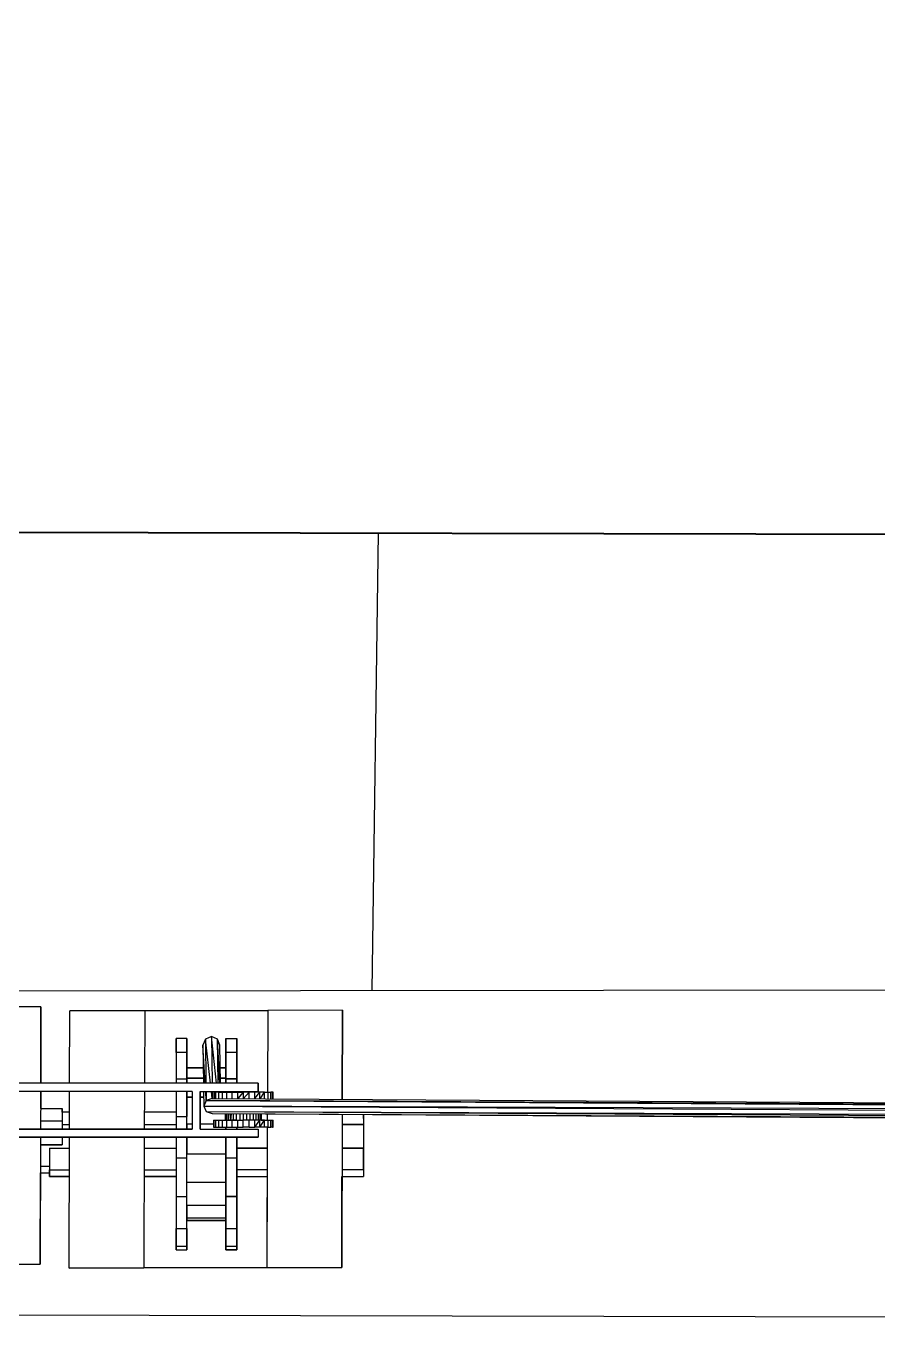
# Model space of a CAD drawing. Header units: millimetres. Extents: x -4997 to -4876, y -8737 to -8661.
# Drawn here: x -4963.726 to -4962.604, y -8694.113 to -8692.382 of the extents above; entities that cross this region are included whole.
import ezdxf

# ---------------------------------------------------------------- set-up
doc = ezdxf.new("R2010")
doc.units = ezdxf.units.MM
doc.header["$LTSCALE"] = 0.1
for name, color, linetype in [('cobertura nova', 4, 'Continuous'), ('imagem', 7, 'Continuous'), ('visto', 9, 'Continuous')]:
    doc.layers.add(name, color=color, linetype=linetype)
doc.layers.add('coberturas', color=7, linetype='Continuous', lineweight=40)
picture_1 = doc.add_image_def('image1.jpg', size_in_pixel=(1920, 1080))

msp = doc.modelspace()

# ---------------------------------------------------------------- linework, layer by layer
at = {"layer": 'cobertura nova'}
for p, q in [((-4963.7063, -8693.6735), (-4963.8048, -8693.6737)), ((-4963.7066, -8693.7742), (-4963.7063, -8693.6735)), ((-4963.7063, -8693.6735), (-4963.7066, -8693.7742)), ((-4963.6686, -8693.7742), (-4963.6684, -8693.6788)), ((-4963.6684, -8693.6788), (-4963.5696, -8693.6785)), ((-4963.5696, -8693.6787), (-4963.6684, -8693.6789)), ((-4963.5696, -8693.6785), (-4963.57, -8693.7742)), ((-4963.5696, -8693.6785), (-4963.4076, -8693.6783)), ((-4963.4076, -8693.6783), (-4963.5696, -8693.6787)), ((-4963.4076, -8693.6783), (-4963.408, -8693.7857)), ((-4963.4076, -8693.6783), (-4963.408, -8693.7857)), ((-4963.3092, -8693.6781), (-4963.4076, -8693.6783)), ((-4963.3095, -8693.7951), (-4963.3092, -8693.6781)), ((-4963.3092, -8693.6781), (-4963.3095, -8693.7951)), ((-4963.4817, -8693.7126), (-4963.4897, -8693.7159)), ((-4963.4751, -8693.7742), (-4963.4817, -8693.7126)), ((-4963.4817, -8693.7126), (-4963.4809, -8693.7742)), ((-4963.4738, -8693.7159), (-4963.4817, -8693.7126)), ((-4963.5284, -8693.7152), (-4963.5284, -8693.7338)), ((-4963.5284, -8693.7203), (-4963.5284, -8693.7152)), ((-4963.514, -8693.7152), (-4963.5284, -8693.7152)), ((-4963.5284, -8693.7338), (-4963.5284, -8693.7152)), ((-4963.5284, -8693.7338), (-4963.5284, -8693.7203)), ((-4963.514, -8693.7338), (-4963.514, -8693.7152)), ((-4963.514, -8693.7152), (-4963.514, -8693.7338)), ((-4963.4897, -8693.7159), (-4963.4929, -8693.7238)), ((-4963.4899, -8693.7742), (-4963.4929, -8693.7238)), ((-4963.4929, -8693.7238), (-4963.4922, -8693.7742)), ((-4963.4829, -8693.7742), (-4963.4897, -8693.7159)), ((-4963.4897, -8693.7159), (-4963.4889, -8693.7742)), ((-4963.4729, -8693.7742), (-4963.4738, -8693.7159)), ((-4963.4708, -8693.7742), (-4963.4738, -8693.7159)), ((-4963.4705, -8693.7238), (-4963.4738, -8693.7159)), ((-4963.4698, -8693.7742), (-4963.4705, -8693.7238)), ((-4963.4628, -8693.7203), (-4963.4629, -8693.7152)), ((-4963.4629, -8693.7152), (-4963.4629, -8693.7338)), ((-4963.4628, -8693.7152), (-4963.4484, -8693.7152)), ((-4963.4628, -8693.7338), (-4963.4628, -8693.7152)), ((-4963.4628, -8693.7434), (-4963.4628, -8693.7203)), ((-4963.4484, -8693.7152), (-4963.4484, -8693.7338)), ((-4963.4484, -8693.7338), (-4963.4484, -8693.7152)), ((-4963.5284, -8693.7338), (-4963.5284, -8693.7685)), ((-4963.514, -8693.7338), (-4963.5284, -8693.7338)), ((-4963.514, -8693.7685), (-4963.514, -8693.7338)), ((-4963.514, -8693.7338), (-4963.514, -8693.7685)), ((-4963.4629, -8693.7338), (-4963.4629, -8693.7685)), ((-4963.4484, -8693.7338), (-4963.4628, -8693.7338)), ((-4963.4628, -8693.7685), (-4963.4628, -8693.7338)), ((-4963.4628, -8693.7539), (-4963.4628, -8693.7434)), ((-4963.4484, -8693.7434), (-4963.4484, -8693.7338)), ((-4963.4484, -8693.7338), (-4963.4484, -8693.7685)), ((-4963.4484, -8693.7685), (-4963.4484, -8693.7338)), ((-4963.4484, -8693.7434), (-4963.4484, -8693.7434)), ((-4963.4484, -8693.7742), (-4963.4484, -8693.7434)), ((-4963.4925, -8693.7539), (-4963.514, -8693.7539)), ((-4963.514, -8693.7539), (-4963.4925, -8693.7539)), ((-4963.514, -8693.7674), (-4963.514, -8693.7539)), ((-4963.4628, -8693.7539), (-4963.47, -8693.7539)), ((-4963.47, -8693.7539), (-4963.4628, -8693.7539)), ((-4963.507, -8693.7742), (-4963.8312, -8693.7742)), ((-4963.5284, -8693.7685), (-4963.5284, -8693.7742)), ((-4963.5284, -8693.7685), (-4963.514, -8693.7685)), ((-4963.514, -8693.7742), (-4963.514, -8693.7685)), ((-4963.4923, -8693.7674), (-4963.514, -8693.7674)), ((-4963.514, -8693.7674), (-4963.4923, -8693.7674)), ((-4963.514, -8693.7685), (-4963.514, -8693.7742)), ((-4963.4967, -8693.7742), (-4963.507, -8693.7742)), ((-4963.4201, -8693.7742), (-4963.4967, -8693.7742)), ((-4963.4628, -8693.7674), (-4963.4699, -8693.7674)), ((-4963.4699, -8693.7674), (-4963.4628, -8693.7674)), ((-4963.4629, -8693.7685), (-4963.4629, -8693.7742)), ((-4963.4484, -8693.7685), (-4963.4628, -8693.7685)), ((-4963.4628, -8693.7685), (-4963.4484, -8693.7685)), ((-4963.4628, -8693.7742), (-4963.4628, -8693.7685)), ((-4963.4484, -8693.7685), (-4963.4484, -8693.7685)), ((-4963.4484, -8693.7685), (-4963.4484, -8693.7742)), ((-4963.4484, -8693.7742), (-4963.4484, -8693.7685)), ((-4963.4201, -8693.785), (-4963.4201, -8693.7742)), ((-4963.4201, -8693.7742), (-4963.4201, -8693.785)), ((-4963.507, -8693.785), (-4963.8312, -8693.785)), ((-4963.7066, -8693.785), (-4963.7068, -8693.8344)), ((-4963.7067, -8693.8074), (-4963.7066, -8693.785)), ((-4963.6688, -8693.8344), (-4963.6687, -8693.785)), ((-4963.57, -8693.785), (-4963.5702, -8693.8344)), ((-4963.5284, -8693.785), (-4963.5284, -8693.8179)), ((-4963.514, -8693.8179), (-4963.514, -8693.785)), ((-4963.514, -8693.785), (-4963.514, -8693.8179)), ((-4963.514, -8693.7924), (-4963.507, -8693.7924)), ((-4963.507, -8693.7924), (-4963.514, -8693.7924)), ((-4963.507, -8693.785), (-4963.507, -8693.8344)), ((-4963.4967, -8693.8344), (-4963.4967, -8693.785)), ((-4963.4967, -8693.785), (-4963.4201, -8693.785)), ((-4963.4967, -8693.785), (-4963.4201, -8693.785)), ((-4963.4967, -8693.785), (-4963.4967, -8693.8344)), ((-4963.4967, -8693.7924), (-4963.492, -8693.7924)), ((-4963.492, -8693.7924), (-4963.4967, -8693.7924)), ((-4963.4921, -8693.785), (-4963.4918, -8693.8041)), ((-4963.4885, -8693.797), (-4963.4918, -8693.8041)), ((-4963.4885, -8693.797), (-4963.4893, -8693.785)), ((-4963.4887, -8693.785), (-4963.4885, -8693.797)), ((-4963.4806, -8693.7941), (-4963.4885, -8693.797)), ((-4960.2971, -8693.8137), (-4963.4885, -8693.797)), ((-4963.4885, -8693.797), (-4960.2971, -8693.8165)), ((-4963.4806, -8693.7941), (-4963.4816, -8693.785)), ((-4963.4807, -8693.785), (-4963.4806, -8693.7941)), ((-4963.4806, -8693.7941), (-4960.2971, -8693.8136)), ((-4963.4792, -8693.7857), (-4963.4785, -8693.7857)), ((-4963.4785, -8693.7857), (-4963.4785, -8693.7941)), ((-4963.4785, -8693.7857), (-4963.4762, -8693.7857)), ((-4963.4762, -8693.7857), (-4963.4783, -8693.7941)), ((-4963.4762, -8693.7857), (-4963.4762, -8693.7941)), ((-4963.4726, -8693.7857), (-4963.4762, -8693.7857)), ((-4963.4738, -8693.7857), (-4963.4739, -8693.785)), ((-4963.4728, -8693.7857), (-4963.4728, -8693.785)), ((-4963.4726, -8693.7857), (-4963.4677, -8693.7857)), ((-4963.4726, -8693.7857), (-4963.4726, -8693.7941)), ((-4963.4703, -8693.7857), (-4963.4703, -8693.785)), ((-4963.4696, -8693.7857), (-4963.4696, -8693.785)), ((-4963.4677, -8693.7857), (-4963.4617, -8693.7857)), ((-4963.4677, -8693.7857), (-4963.4677, -8693.7942)), ((-4963.4629, -8693.785), (-4963.4629, -8693.7857)), ((-4963.4628, -8693.7857), (-4963.4628, -8693.785)), ((-4963.4617, -8693.7857), (-4963.4549, -8693.7857)), ((-4963.4617, -8693.7857), (-4963.4617, -8693.7942)), ((-4963.4549, -8693.7857), (-4963.4475, -8693.7857)), ((-4963.4549, -8693.7857), (-4963.4549, -8693.7942)), ((-4963.4484, -8693.7854), (-4963.4484, -8693.785)), ((-4963.4484, -8693.785), (-4963.4484, -8693.7857)), ((-4963.4484, -8693.7857), (-4963.4484, -8693.785)), ((-4963.4475, -8693.7857), (-4963.4475, -8693.7943)), ((-4963.4475, -8693.7857), (-4963.4398, -8693.7857)), ((-4963.4398, -8693.7857), (-4963.4471, -8693.7943)), ((-4963.4398, -8693.7857), (-4963.4398, -8693.7943)), ((-4963.4321, -8693.7857), (-4963.4398, -8693.7857)), ((-4963.4394, -8693.7943), (-4963.4321, -8693.7857)), ((-4963.4321, -8693.7944), (-4963.4321, -8693.7857)), ((-4963.4247, -8693.7857), (-4963.4321, -8693.7857)), ((-4963.4247, -8693.7944), (-4963.4247, -8693.7857)), ((-4963.4179, -8693.7857), (-4963.4247, -8693.7857)), ((-4963.4245, -8693.7944), (-4963.4179, -8693.7857)), ((-4963.4179, -8693.7945), (-4963.4179, -8693.7857)), ((-4963.4119, -8693.7857), (-4963.4179, -8693.7857)), ((-4963.4177, -8693.7945), (-4963.4119, -8693.7857)), ((-4963.4119, -8693.7945), (-4963.4119, -8693.7857)), ((-4963.4119, -8693.7857), (-4963.407, -8693.7857)), ((-4963.407, -8693.7857), (-4963.4034, -8693.7857)), ((-4963.407, -8693.7945), (-4963.407, -8693.7857)), ((-4963.4011, -8693.7857), (-4963.4034, -8693.7857)), ((-4963.4034, -8693.7946), (-4963.4034, -8693.7857)), ((-4963.4011, -8693.7946), (-4963.4004, -8693.7857)), ((-4963.4011, -8693.7946), (-4963.4011, -8693.7857)), ((-4963.4004, -8693.7857), (-4963.4011, -8693.7857)), ((-4963.4004, -8693.7946), (-4963.4004, -8693.7857)), ((-4963.7067, -8693.8074), (-4963.6785, -8693.8074)), ((-4963.6785, -8693.8074), (-4963.6785, -8693.8237)), ((-4963.6785, -8693.8121), (-4963.6785, -8693.8074)), ((-4963.6687, -8693.8121), (-4963.6785, -8693.8121)), ((-4963.5284, -8693.8121), (-4963.5701, -8693.8121)), ((-4960.2971, -8693.8168), (-4963.4918, -8693.8041)), ((-4963.4918, -8693.8041), (-4960.2971, -8693.8234)), ((-4963.4918, -8693.8041), (-4963.4885, -8693.8112)), ((-4963.4885, -8693.8112), (-4960.2971, -8693.8237)), ((-4963.4885, -8693.8112), (-4960.2971, -8693.8302)), ((-4963.4885, -8693.8112), (-4963.4806, -8693.8141)), ((-4963.4806, -8693.8141), (-4960.2971, -8693.8303)), ((-4963.4806, -8693.8141), (-4960.2971, -8693.833)), ((-4963.4638, -8693.8142), (-4963.4638, -8693.8227)), ((-4963.4633, -8693.8142), (-4963.4633, -8693.8227)), ((-4963.462, -8693.8142), (-4963.462, -8693.8227)), ((-4963.4589, -8693.8142), (-4963.4598, -8693.8227)), ((-4963.4598, -8693.8142), (-4963.4598, -8693.8227)), ((-4963.4568, -8693.8143), (-4963.4568, -8693.8227)), ((-4963.4557, -8693.8143), (-4963.4568, -8693.8227)), ((-4963.4531, -8693.8143), (-4963.4531, -8693.8227)), ((-4963.449, -8693.8143), (-4963.449, -8693.8227)), ((-4963.4445, -8693.8143), (-4963.4445, -8693.8227)), ((-4963.4398, -8693.8144), (-4963.4398, -8693.8227)), ((-4963.4351, -8693.8227), (-4963.4351, -8693.8144)), ((-4963.4306, -8693.8227), (-4963.4306, -8693.8144)), ((-4963.4265, -8693.8227), (-4963.4265, -8693.8144)), ((-4963.4229, -8693.8227), (-4963.4229, -8693.8145)), ((-4963.4199, -8693.8227), (-4963.4199, -8693.8145)), ((-4963.4177, -8693.8227), (-4963.4177, -8693.8145)), ((-4963.4163, -8693.8227), (-4963.4163, -8693.8145)), ((-4963.4158, -8693.8227), (-4963.4158, -8693.8145)), ((-4963.4081, -8693.8145), (-4963.4081, -8693.8227)), ((-4963.3096, -8693.8151), (-4963.3101, -8694.0168)), ((-4963.2813, -8693.8206), (-4963.2813, -8693.8153)), ((-4963.2813, -8693.8153), (-4963.2813, -8693.8283)), ((-4963.507, -8693.8344), (-4963.8312, -8693.8344)), ((-4963.8312, -8693.8344), (-4963.507, -8693.8344)), ((-4963.7067, -8693.8237), (-4963.6785, -8693.8237)), ((-4963.6785, -8693.8237), (-4963.6785, -8693.8344)), ((-4963.6785, -8693.8283), (-4963.6688, -8693.8283)), ((-4963.5702, -8693.8283), (-4963.5284, -8693.8283)), ((-4963.5284, -8693.8179), (-4963.5284, -8693.8344)), ((-4963.5284, -8693.8179), (-4963.514, -8693.8179)), ((-4963.514, -8693.8344), (-4963.514, -8693.8179)), ((-4963.514, -8693.8281), (-4963.514, -8693.8344)), ((-4963.507, -8693.8281), (-4963.514, -8693.8281)), ((-4963.4792, -8693.8281), (-4963.4967, -8693.8281)), ((-4963.4967, -8693.8344), (-4963.4201, -8693.8344)), ((-4963.4792, -8693.8227), (-4963.4785, -8693.8227)), ((-4963.4792, -8693.8227), (-4963.4792, -8693.8318)), ((-4963.4792, -8693.8318), (-4963.4785, -8693.8318)), ((-4963.4785, -8693.8227), (-4963.4762, -8693.8227)), ((-4963.4785, -8693.8227), (-4963.4785, -8693.8318)), ((-4963.4785, -8693.8318), (-4963.4762, -8693.8318)), ((-4963.4762, -8693.8227), (-4963.4726, -8693.8227)), ((-4963.4762, -8693.8227), (-4963.4762, -8693.8318)), ((-4963.4762, -8693.8318), (-4963.4726, -8693.8318)), ((-4963.4726, -8693.8227), (-4963.4677, -8693.8227)), ((-4963.4726, -8693.8227), (-4963.4726, -8693.8318)), ((-4963.4726, -8693.8318), (-4963.4677, -8693.8318)), ((-4963.4677, -8693.8227), (-4963.4638, -8693.8227)), ((-4963.4677, -8693.8227), (-4963.4677, -8693.8318)), ((-4963.4677, -8693.8318), (-4963.4617, -8693.8318)), ((-4963.4638, -8693.8227), (-4963.4633, -8693.8227)), ((-4963.4633, -8693.8227), (-4963.462, -8693.8227)), ((-4963.4628, -8693.8318), (-4963.4628, -8693.8344)), ((-4963.4628, -8693.8318), (-4963.4628, -8693.8344)), ((-4963.4628, -8693.8344), (-4963.4628, -8693.8318)), ((-4963.462, -8693.8227), (-4963.4598, -8693.8227)), ((-4963.4617, -8693.8227), (-4963.4617, -8693.8318)), ((-4963.4617, -8693.8318), (-4963.4549, -8693.8318)), ((-4963.4598, -8693.8227), (-4963.4568, -8693.8227)), ((-4963.449, -8693.8227), (-4963.4598, -8693.8227)), ((-4963.4568, -8693.8227), (-4963.4531, -8693.8227)), ((-4963.4549, -8693.8227), (-4963.4549, -8693.8318)), ((-4963.4549, -8693.8318), (-4963.4475, -8693.8318)), ((-4963.4531, -8693.8227), (-4963.449, -8693.8227)), ((-4963.449, -8693.8227), (-4963.4445, -8693.8227)), ((-4963.4484, -8693.8344), (-4963.4484, -8693.8318)), ((-4963.4484, -8693.8318), (-4963.4484, -8693.8344)), ((-4963.4484, -8693.8344), (-4963.4484, -8693.8318)), ((-4963.4475, -8693.8227), (-4963.4475, -8693.8318)), ((-4963.4475, -8693.8318), (-4963.4398, -8693.8318)), ((-4963.4445, -8693.8227), (-4963.4398, -8693.8227)), ((-4963.4398, -8693.8318), (-4963.4398, -8693.8227)), ((-4963.4351, -8693.8227), (-4963.4398, -8693.8227)), ((-4963.4321, -8693.8318), (-4963.4398, -8693.8318)), ((-4963.4306, -8693.8227), (-4963.4351, -8693.8227)), ((-4963.4321, -8693.8318), (-4963.4321, -8693.8227)), ((-4963.4321, -8693.8318), (-4963.4247, -8693.8318)), ((-4963.4265, -8693.8227), (-4963.4306, -8693.8227)), ((-4963.4229, -8693.8227), (-4963.4265, -8693.8227)), ((-4963.4247, -8693.8318), (-4963.4179, -8693.8227)), ((-4963.4247, -8693.8318), (-4963.4247, -8693.8227)), ((-4963.4179, -8693.8318), (-4963.4247, -8693.8318)), ((-4963.4119, -8693.8227), (-4963.4229, -8693.8227)), ((-4963.4199, -8693.8227), (-4963.4229, -8693.8227)), ((-4963.4201, -8693.8344), (-4963.4201, -8693.8452)), ((-4963.4177, -8693.8227), (-4963.4199, -8693.8227)), ((-4963.4179, -8693.8318), (-4963.4119, -8693.8227)), ((-4963.4179, -8693.8318), (-4963.4179, -8693.8227)), ((-4963.4119, -8693.8318), (-4963.4179, -8693.8318)), ((-4963.4163, -8693.8227), (-4963.4177, -8693.8227)), ((-4963.4163, -8693.8227), (-4963.4158, -8693.8227)), ((-4963.4158, -8693.8227), (-4963.4119, -8693.8227)), ((-4963.4119, -8693.8227), (-4963.4158, -8693.8227)), ((-4963.4119, -8693.8318), (-4963.4119, -8693.8227)), ((-4963.4119, -8693.8227), (-4963.407, -8693.8227)), ((-4963.407, -8693.8318), (-4963.4119, -8693.8318)), ((-4963.4082, -8693.8318), (-4963.4088, -8694.017)), ((-4963.407, -8693.8227), (-4963.4034, -8693.8227)), ((-4963.407, -8693.8318), (-4963.407, -8693.8227)), ((-4963.407, -8693.8318), (-4963.4034, -8693.8318)), ((-4963.4034, -8693.8227), (-4963.4011, -8693.8227)), ((-4963.4034, -8693.8318), (-4963.4034, -8693.8227)), ((-4963.4011, -8693.8318), (-4963.4034, -8693.8318)), ((-4963.4011, -8693.8318), (-4963.4004, -8693.8227)), ((-4963.4011, -8693.8318), (-4963.4011, -8693.8227)), ((-4963.4011, -8693.8227), (-4963.4004, -8693.8227)), ((-4963.4011, -8693.8318), (-4963.4004, -8693.8318)), ((-4963.4004, -8693.8318), (-4963.4004, -8693.8227)), ((-4963.3096, -8693.8283), (-4963.2813, -8693.8283)), ((-4963.2813, -8693.8283), (-4963.3096, -8693.8283)), ((-4963.2813, -8693.8283), (-4963.2813, -8693.8598)), ((-4963.507, -8693.8452), (-4963.8312, -8693.8452)), ((-4963.8312, -8693.8452), (-4963.507, -8693.8452)), ((-4963.507, -8693.8452), (-4963.8312, -8693.8452)), ((-4963.7068, -8693.8452), (-4963.7072, -8694.0122)), ((-4963.6785, -8693.8452), (-4963.6785, -8693.8552)), ((-4963.6693, -8694.0175), (-4963.6688, -8693.8452)), ((-4963.5702, -8693.8452), (-4963.5709, -8694.0172)), ((-4963.5284, -8693.8452), (-4963.5284, -8693.8722)), ((-4963.514, -8693.8722), (-4963.514, -8693.8452)), ((-4963.514, -8693.8452), (-4963.514, -8693.8672)), ((-4963.4967, -8693.8452), (-4963.507, -8693.8452)), ((-4963.507, -8693.8452), (-4963.4967, -8693.8452)), ((-4963.4967, -8693.8452), (-4963.507, -8693.8452)), ((-4963.4201, -8693.8452), (-4963.4967, -8693.8452)), ((-4963.4967, -8693.8452), (-4963.4201, -8693.8452)), ((-4963.4201, -8693.8452), (-4963.4967, -8693.8452)), ((-4963.4628, -8693.8452), (-4963.4628, -8693.8672)), ((-4963.4628, -8693.8452), (-4963.4628, -8693.8722)), ((-4963.4628, -8693.8722), (-4963.4628, -8693.8452)), ((-4963.4484, -8693.8722), (-4963.4484, -8693.8452)), ((-4963.4484, -8693.8452), (-4963.4484, -8693.8722)), ((-4963.4484, -8693.8598), (-4963.4484, -8693.8452)), ((-4963.6785, -8693.8552), (-4963.7068, -8693.8552)), ((-4963.7068, -8693.8552), (-4963.6785, -8693.8552)), ((-4963.695, -8693.8598), (-4963.695, -8693.8882)), ((-4963.695, -8693.8598), (-4963.6688, -8693.8598)), ((-4963.5703, -8693.8598), (-4963.5284, -8693.8598)), ((-4963.514, -8693.8672), (-4963.4628, -8693.8672)), ((-4963.4484, -8693.8598), (-4963.4083, -8693.8598)), ((-4963.4083, -8693.8598), (-4963.4484, -8693.8598)), ((-4963.3097, -8693.8598), (-4963.2813, -8693.8598)), ((-4963.2813, -8693.8598), (-4963.3097, -8693.8598)), ((-4963.2813, -8693.8598), (-4963.2813, -8693.8882)), ((-4963.2813, -8693.8882), (-4963.2813, -8693.8598)), ((-4963.695, -8693.8836), (-4963.7069, -8693.8836)), ((-4963.5284, -8693.8722), (-4963.5284, -8693.9234)), ((-4963.5284, -8693.8722), (-4963.514, -8693.8722)), ((-4963.514, -8693.9234), (-4963.514, -8693.8722)), ((-4963.4628, -8693.8722), (-4963.4628, -8693.9234)), ((-4963.4628, -8693.8722), (-4963.4484, -8693.8722)), ((-4963.4628, -8693.9234), (-4963.4628, -8693.8722)), ((-4963.4484, -8693.9234), (-4963.4484, -8693.8722)), ((-4963.4484, -8693.8722), (-4963.4484, -8693.9234)), ((-4963.7072, -8694.0122), (-4963.7069, -8693.8921)), ((-4963.7069, -8693.8921), (-4963.695, -8693.8921)), ((-4963.695, -8693.8882), (-4963.695, -8693.8968)), ((-4963.695, -8693.8882), (-4963.6689, -8693.8882)), ((-4963.695, -8693.8968), (-4963.695, -8693.8882)), ((-4963.695, -8693.8968), (-4963.6689, -8693.8968)), ((-4963.6689, -8693.8968), (-4963.695, -8693.8968)), ((-4963.5704, -8693.8882), (-4963.5284, -8693.8882)), ((-4963.5704, -8693.8968), (-4963.5284, -8693.8968)), ((-4963.5284, -8693.8968), (-4963.5704, -8693.8968)), ((-4963.514, -8693.9042), (-4963.4628, -8693.9042)), ((-4963.4084, -8693.8882), (-4963.4484, -8693.8882)), ((-4963.4484, -8693.8968), (-4963.4084, -8693.8968)), ((-4963.4084, -8693.8968), (-4963.4088, -8694.017)), ((-4963.3101, -8694.0168), (-4963.3098, -8693.8968)), ((-4963.2813, -8693.8882), (-4963.3098, -8693.8882)), ((-4963.3098, -8693.8968), (-4963.2813, -8693.8968)), ((-4963.2813, -8693.8882), (-4963.2813, -8693.8968)), ((-4963.5284, -8693.9234), (-4963.5284, -8693.9654)), ((-4963.5284, -8693.9234), (-4963.514, -8693.9234)), ((-4963.514, -8693.9654), (-4963.514, -8693.9234)), ((-4963.514, -8693.9345), (-4963.4628, -8693.9345)), ((-4963.514, -8693.9345), (-4963.514, -8693.9512)), ((-4963.4628, -8693.9234), (-4963.4628, -8693.9654)), ((-4963.4628, -8693.9234), (-4963.4484, -8693.9234)), ((-4963.4628, -8693.9654), (-4963.4628, -8693.9234)), ((-4963.4484, -8693.9234), (-4963.4628, -8693.9234)), ((-4963.4484, -8693.9654), (-4963.4484, -8693.9234)), ((-4963.4484, -8693.9234), (-4963.4484, -8693.9234)), ((-4963.4484, -8693.9234), (-4963.4484, -8693.9654)), ((-4963.514, -8693.9512), (-4963.4628, -8693.9512)), ((-4963.514, -8693.9549), (-4963.514, -8693.9512)), ((-4963.514, -8693.9512), (-4963.514, -8693.9549)), ((-4963.4628, -8693.9549), (-4963.514, -8693.9549)), ((-4963.514, -8693.9549), (-4963.4628, -8693.9549)), ((-4963.5284, -8693.9654), (-4963.5284, -8693.9885)), ((-4963.5284, -8693.9654), (-4963.514, -8693.9654)), ((-4963.5284, -8693.9885), (-4963.5284, -8693.9654)), ((-4963.514, -8693.975), (-4963.514, -8693.9654)), ((-4963.514, -8693.9654), (-4963.514, -8693.9885)), ((-4963.514, -8693.9885), (-4963.514, -8693.9654)), ((-4963.4628, -8693.9654), (-4963.4628, -8693.9885)), ((-4963.4628, -8693.9654), (-4963.4484, -8693.9654)), ((-4963.4628, -8693.9885), (-4963.4628, -8693.9654)), ((-4963.4484, -8693.975), (-4963.4484, -8693.9654)), ((-4963.4484, -8693.9885), (-4963.4484, -8693.9654)), ((-4963.4484, -8693.9654), (-4963.4484, -8693.9885)), ((-4963.5284, -8693.9885), (-4963.5284, -8693.9936)), ((-4963.5284, -8693.9885), (-4963.514, -8693.9885)), ((-4963.5284, -8693.9936), (-4963.5284, -8693.9885)), ((-4963.514, -8693.975), (-4963.514, -8693.975)), ((-4963.514, -8693.9936), (-4963.514, -8693.975)), ((-4963.514, -8693.975), (-4963.514, -8693.9936)), ((-4963.514, -8693.9885), (-4963.514, -8693.9936)), ((-4963.514, -8693.9936), (-4963.514, -8693.9885)), ((-4963.4628, -8693.9885), (-4963.4628, -8693.9936)), ((-4963.4628, -8693.9885), (-4963.4484, -8693.9885)), ((-4963.4628, -8693.9936), (-4963.4628, -8693.9885)), ((-4963.4484, -8693.975), (-4963.4484, -8693.975)), ((-4963.4484, -8693.9936), (-4963.4484, -8693.975)), ((-4963.4484, -8693.975), (-4963.4484, -8693.975)), ((-4963.4484, -8693.9936), (-4963.4484, -8693.9885)), ((-4963.4484, -8693.9885), (-4963.4484, -8693.9936)), ((-4963.5284, -8693.9936), (-4963.514, -8693.9936)), ((-4963.4628, -8693.9936), (-4963.4484, -8693.9936)), ((-4963.4484, -8693.9936), (-4963.4628, -8693.9936)), ((-4963.806, -8694.0124), (-4963.7072, -8694.0122)), ((-4963.5709, -8694.0172), (-4963.6693, -8694.0175)), ((-4963.5709, -8694.0174), (-4963.6693, -8694.0176)), ((-4963.6693, -8694.0176), (-4963.5709, -8694.0174)), ((-4963.4088, -8694.017), (-4963.5709, -8694.0174)), ((-4963.5709, -8694.0174), (-4963.4088, -8694.017)), ((-4963.4088, -8694.017), (-4963.5709, -8694.0172)), ((-4963.4088, -8694.017), (-4963.3101, -8694.0168))]:
    msp.add_line(p, q, dxfattribs=at)
at = {"layer": 'coberturas'}
msp.add_line((-4966.2463, -8693.0429), (-4954.2992, -8693.069), dxfattribs=at)
at = {"layer": 'visto'}
for p, q in [((-4963.2698, -8693.6523), (-4963.2614, -8693.0494)), ((-4961.0769, -8693.6498), (-4965.7439, -8693.6551))]:
    msp.add_line(p, q, dxfattribs=at)
msp.add_line((-4954.2992, -8694.0996), (-4966.2495, -8694.0744), dxfattribs=at).dxf.unprotected_set("ltscale", 0)

# ---------------------------------------------------------------- pictures from other files: only their frames are drawn
at = {"layer": 'imagem'}
image = msp.add_image(picture_1, insert=(-4995.0367, -8736.0525), size_in_units=(116.4021, 65.4762), dxfattribs=at)
image.dxf.flags = 7

doc.saveas('drawing.dxf')
